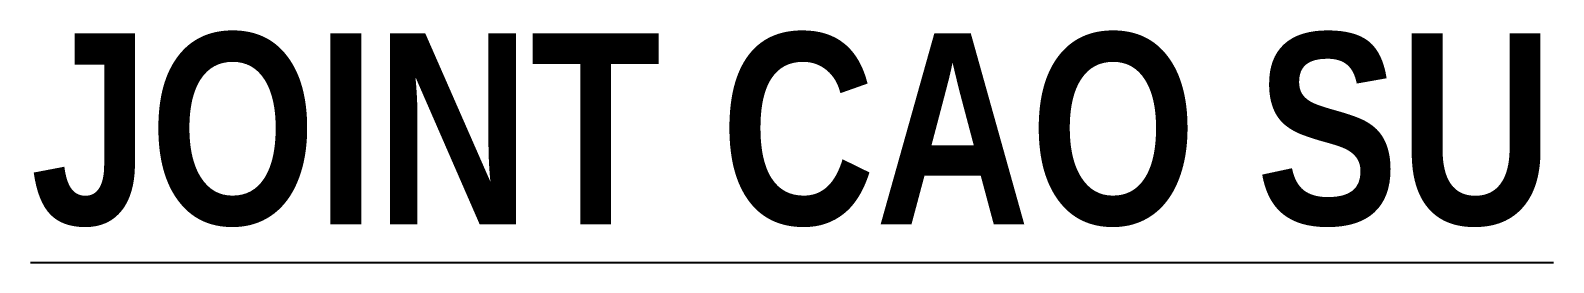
# Model space of a CAD drawing. Header units: inches. Extents: x -676 to 53517, y -16349 to 46516.
# Drawn here: x 41701 to 42327, y 3479 to 3574 of the extents above; entities that cross this region are included whole.
import ezdxf
from ezdxf.enums import TextEntityAlignment as Align

# ---------------------------------------------------------------- set-up
doc = ezdxf.new("R2010")
doc.units = ezdxf.units.IN
doc.header["$MEASUREMENT"] = 0
doc.layers.add('2 - Text2', color=2, linetype='Continuous', lineweight=20)
doc.layers.add('LC Text2', color=7, linetype='Continuous', lineweight=25)
doc.styles.add('EG 1', font='')
doc.styles.add('LC3', font='', dxfattribs={"width": 0.8})
doc.styles.get('EG 1').set_extended_font_data('.VnAvantH', bold=True)
doc.styles.get('LC3').set_extended_font_data('.VnArialH', bold=True)

# ---------------------------------------------------------------- blocks, each defined once
blk = doc.blocks.new('TIEUDE1')
at = {"layer": '2 - Text2', "color": 7, "style": 'EG 1'}
blk.add_attdef('TIªU§Ò', text='', height=5, dxfattribs=at).set_placement((0, 0), align=Align.BOTTOM_CENTER)
blk.add_attdef('TL', text='', height=3, dxfattribs=at).set_placement((0, -2), align=Align.TOP_CENTER)

msp = doc.modelspace()

# ---------------------------------------------------------------- block references
at = {"layer": 'LC Text2'}
ref = msp.add_blockref('TIEUDE1', (42014.12202963955, 3470.872379504199, 0.0001172501891776972), dxfattribs=dict(at, xscale=16.00000000003493, yscale=16.00000000003493, zscale=16.00000000003493))
ref.add_attrib('TIªU§Ò', '%%ujoint cao su', dxfattribs={"color": 7, "height": 78.79063364050928, "style": 'LC3', "width": 0.8}).set_placement((42014.12202963955, 3470.872379504199, 0.0001172501891776972), align=Align.BOTTOM_CENTER)

doc.saveas('drawing.dxf')
